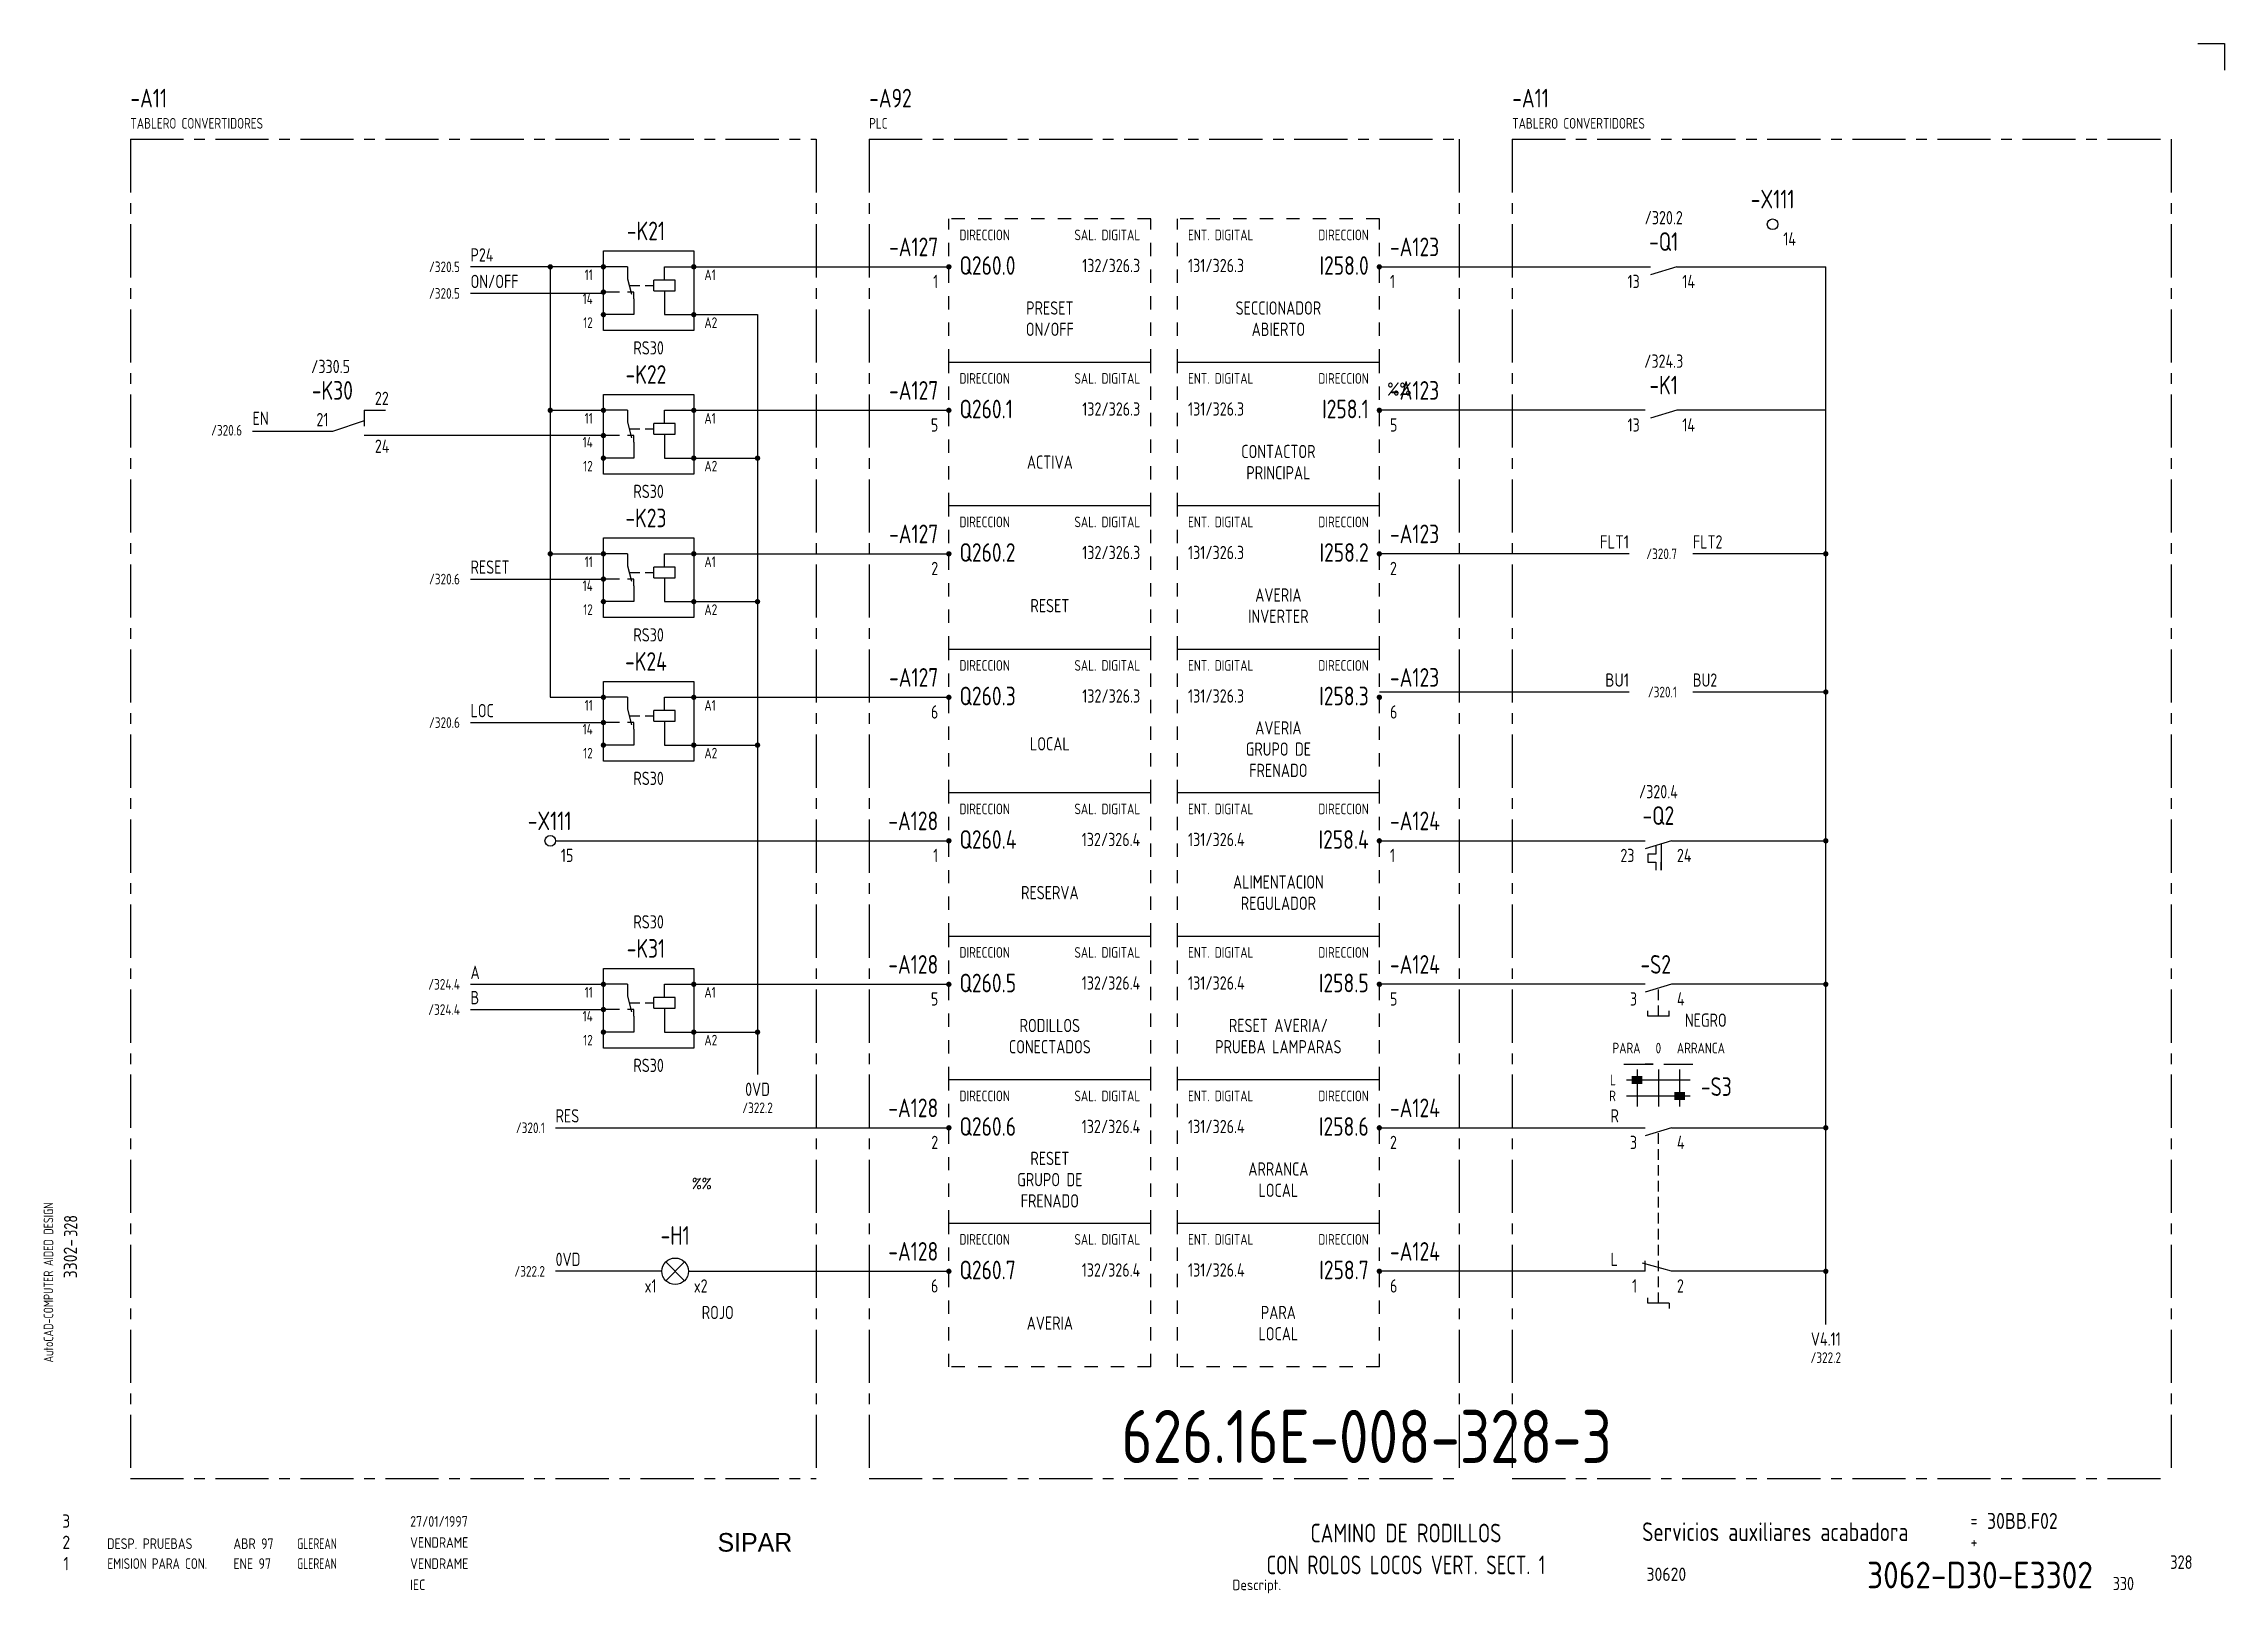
# Model space of a CAD drawing. Extents: x 10 to 420, y 5 to 297.
import ezdxf
from ezdxf.enums import TextEntityAlignment as Align

# ---------------------------------------------------------------- set-up
doc = ezdxf.new("R2010")
doc.units = 0
doc.header["$LTSCALE"] = 8
doc.header["$MEASUREMENT"] = 0
for name, pattern in [('CENTER', [2, 1.25, -0.25, 0.25, -0.25]), ('HIDDEN', [0.375, 0.25, -0.125]), ('HIDDEN1', [0.625, 0.3125, -0.3125])]:
    doc.linetypes.add(name, pattern=pattern)
doc.layers.get('0').update_dxf_attribs({"linetype": 'CONTINUOUS'})
doc.layers.add('3', color=3, linetype='CONTINUOUS')
doc.layers.add('CART', color=7, linetype='CONTINUOUS')
doc.styles.add('DIN', font='DIN', dxfattribs={"width": 0.85})
doc.styles.add('SIMPLEX', font='SIMPLEX', dxfattribs={"width": 0.9})
doc.styles.add('UNIV', font='UNIV')

# ---------------------------------------------------------------- blocks, each defined once
blk = doc.blocks.new('WB-FG100')
at = {"layer": 'CART', "color": 1}
for p, q in [((415, 297), (420, 297)), ((420, 297), (420, 292))]:
    blk.add_line(p, q, dxfattribs=at)
at = {"layer": 'CART', "color": 1, "style": 'DIN', "width": 0.8}
blk.add_text('AutoCAD-COMPUTER AIDED DESIGN', height=1.8, rotation=90, dxfattribs=at).set_placement((11.47, 48.84))
at = {"layer": 'CART', "color": 3, "style": 'DIN', "width": 0.8}
for s, p in [('=', (372.24, 17.91)), ('+', (372.24, 13.87))]:
    blk.add_text(s, height=2.5, dxfattribs=at).set_placement(p)
at = {"layer": 'CART', "color": 7, "style": 'DIN', "width": 0.9}
blk.add_attdef('FILE', text='', height=2.5, rotation=90, dxfattribs=at).set_placement((15.95, 68.38), align=Align.CENTER)
for tag, p in [('MOD-3', (13.92, 19)), ('MOD-2', (13.92, 15)), ('MOD-1', (13.92, 11)), ('NR.COMMESSA', (315, 9))]:
    blk.add_attdef(tag, text='', height=2.5, dxfattribs=at).set_placement(p, align=Align.MIDDLE)
at = {"layer": 'CART', "color": 7, "style": 'DIN'}
for tag, width, p in [('REV-3', 0.9, (21.66, 19)), ('DATA-3', 0.9, (45.37, 19)), ('NOME-3', 0.9, (57.37, 19)), ('REV-2', 0.9, (21.66, 15)), ('DATA-2', 0.9, (45.37, 15)), ('NOME-2', 0.9, (57.37, 15)), ('REV-1', 0.9, (21.66, 11)), ('DATA-1', 0.9, (45.37, 11)), ('NOME-1', 0.7, (57.37, 11))]:
    blk.add_attdef(tag, text='', height=2, dxfattribs=dict(at, width=width)).set_placement(p, align=Align.MIDDLE_LEFT)
at = {"layer": 'CART', "color": 7, "style": 'DIN', "width": 0.9}
for tag, p, height in [('DATA', (78.64, 17.94), 2), ('ESECUTORE', (78.64, 13.97), 2), ('CONTROLLORE', (78.64, 9.99), 2), ('SEGUE', (398.93, 5.65), 2.8), ('NORMA', (78.64, 6.01), 2)]:
    blk.add_attdef(tag, p, '', height=height, dxfattribs=at)
at = {"layer": 'CART', "color": 2, "style": 'DIN', "width": 0.9}
for tag, p in [('TITOLO-1/3', (266.5, 18.23)), ('TITOLO-1/2', (266.5, 15.73)), ('TITOLO-2/3', (266.5, 13.18)), ('TITOLO-2/2', (266.5, 10.68)), ('TITOLO-3/3', (266.5, 8.13))]:
    blk.add_attdef(tag, text='', height=3.5, dxfattribs=at).set_placement(p, align=Align.MIDDLE)
at = {"layer": 'CART', "color": 3, "style": 'DIN', "width": 0.9}
blk.add_attdef('ASSIEME', text='', height=3.5, dxfattribs=at).set_placement((334, 17), align=Align.MIDDLE)
at = {"layer": 'CART', "color": 3, "style": 'DIN', "width": 0.85}
for tag, p in [('=', (375.33, 16.63)), ('+', (375.33, 12.76))]:
    blk.add_attdef(tag, text='', height=3, dxfattribs=at).set_placement(p, align=Align.BOTTOM_LEFT)
at = {"layer": 'CART', "color": 3, "style": 'DIN', "width": 0.9}
blk.add_attdef('FOGLIO', text='', height=2.8, dxfattribs=at).set_placement((414.2, 9.56), align=Align.RIGHT)
at = {"layer": 'CART', "color": 2, "style": 'DIN', "width": 0.9}
blk.add_attdef('DISEGNO', text='', height=5, dxfattribs=at).set_placement((395.27, 6.35), align=Align.RIGHT)
at = {"layer": 'CART', "color": 1, "style": 'DIN', "width": 0.9}
blk.add_attdef('TIPOLOGIA', (233.37, 6), '', height=2, dxfattribs=at)
blk = doc.blocks.new('B5-3')
at = {"linetype": 'Continuous', "const_width": 0.5}
blk.add_lwpolyline([(-0.25, 0, 1), (0.25, 0, 1)], format="xyb", close=True, dxfattribs=at)

msp = doc.modelspace()

# ---------------------------------------------------------------- linework, layer by layer
at = {"color": 3, "linetype": 'CENTER'}
for p, q in [((26, 279), (26, 27)), ((26, 279), (155, 279)), ((155, 279), (155, 27)), ((165, 279), (276, 279)), ((165, 279), (165, 27)), ((276, 279), (276, 27)), ((286, 279), (286, 27)), ((286, 279), (410, 279)), ((410, 279), (410, 27)), ((26, 27), (155, 27)), ((165, 27), (276, 27)), ((286, 27), (410, 27))]:
    msp.add_line(p, q, dxfattribs=at)
at = {"linetype": 'HIDDEN1'}
for p, q in [((218, 264), (180, 264)), ((180, 237), (180, 264)), ((218, 237), (218, 264)), ((223, 237), (223, 264)), ((261, 264), (223, 264)), ((261, 237), (261, 264)), ((180, 210), (180, 237)), ((218, 210), (218, 237)), ((223, 210), (223, 237)), ((261, 210), (261, 237)), ((180, 183), (180, 210)), ((218, 183), (218, 210)), ((223, 183), (223, 210)), ((261, 183), (261, 210)), ((180, 156), (180, 183)), ((218, 156), (218, 183)), ((223, 156), (223, 183)), ((261, 156), (261, 183)), ((180, 129), (180, 156)), ((218, 129), (218, 156)), ((223, 129), (223, 156)), ((261, 129), (261, 156)), ((180, 102), (180, 129)), ((218, 102), (218, 129)), ((223, 102), (223, 129)), ((261, 102), (261, 129)), ((180, 75), (180, 102)), ((218, 75), (218, 102)), ((223, 75), (223, 102)), ((261, 75), (261, 102)), ((180, 48), (180, 75)), ((218, 48), (218, 75)), ((223, 48), (223, 75)), ((261, 48), (261, 75)), ((218, 48), (180, 48)), ((261, 48), (223, 48))]:
    msp.add_line(p, q, dxfattribs=at)
for p, q in [((115, 255), (90, 255)), ((105, 255), (105, 174)), ((119.5, 255), (115, 255)), ((119.5, 255), (119.5, 252.75)), ((126.5, 255), (132, 255)), ((132, 255), (180, 255)), ((317, 255), (312, 253.5)), ((345, 56), (345, 255)), ((119.5, 252.75), (120.28, 249.85)), ((115, 250), (90, 250)), ((120.75, 250.25), (119.5, 250.25)), ((120.75, 249), (120.75, 250.25)), ((120.75, 249), (120.75, 246)), ((126.5, 249), (126.5, 246)), ((120.75, 246), (115, 246)), ((126.5, 246), (132, 246)), ((132, 246), (144, 246)), ((144, 246), (144, 192)), ((218, 237), (180, 237)), ((70, 226), (64, 224)), ((70, 228), (70, 225)), ((70, 228), (74, 228)), ((105, 228), (115, 228)), ((119.5, 228), (115, 228)), ((119.5, 228), (119.5, 225.75)), ((119.5, 225.75), (120.28, 222.85)), ((126.5, 228), (132, 228)), ((132, 228), (180, 228)), ((311, 228), (261, 228)), ((317, 228), (312, 226.5)), ((345, 228), (317, 228)), ((115, 223.25), (70, 223.25)), ((120.75, 223.25), (119.5, 223.25)), ((120.75, 222), (120.75, 223.25)), ((120.75, 222), (120.75, 219)), ((126.5, 222), (126.5, 219)), ((120.75, 219), (115, 219)), ((126.5, 219), (132, 219)), ((132, 219), (144, 219)), ((144, 219), (144, 103)), ((218, 210), (180, 210)), ((105, 201), (115, 201)), ((119.5, 201), (115, 201)), ((119.5, 201), (119.5, 198.75)), ((119.5, 198.75), (120.28, 195.85)), ((126.5, 201), (132, 201)), ((132, 201), (180, 201)), ((308, 201), (261, 201)), ((345, 201), (320, 201)), ((90, 196.25), (115, 196.25)), ((120.75, 196.25), (119.5, 196.25)), ((120.75, 195), (120.75, 196.25)), ((120.75, 195), (120.75, 192)), ((126.5, 195), (126.5, 192)), ((120.75, 192), (115, 192)), ((126.5, 192), (132, 192)), ((132, 192), (144, 192)), ((218, 183), (180, 183)), ((105, 174), (115, 174)), ((119.5, 174), (115, 174)), ((119.5, 174), (119.5, 171.75)), ((126.5, 174), (132, 174)), ((132, 174), (180, 174)), ((308, 175), (261, 175)), ((345, 175), (320, 175)), ((90, 169.25), (115, 169.25)), ((119.5, 171.75), (120.28, 168.85)), ((120.75, 169.25), (119.5, 169.25)), ((120.75, 168), (120.75, 169.25)), ((120.75, 165), (115, 165)), ((120.75, 168), (120.75, 165)), ((126.5, 168), (126.5, 165)), ((126.5, 165), (132, 165)), ((132, 165), (144, 165)), ((218, 156), (180, 156)), ((106, 147), (180, 147)), ((261, 147), (311, 147)), ((316, 147), (311, 145.5)), ((311.5, 144.5), (311.5, 143)), ((313, 144.5), (311.5, 144.5)), ((313, 146.1), (313, 144.5)), ((314, 146.4), (314, 141.5)), ((316, 147), (345, 147)), ((311.5, 143), (313, 143)), ((313, 143), (313, 141.5)), ((218, 129), (180, 129)), ((90, 120), (115, 120)), ((119.5, 120), (115, 120)), ((119.5, 120), (119.5, 117.75)), ((126.5, 120), (132, 120)), ((311, 120), (261, 120)), ((316, 120), (311, 118.5)), ((345, 120), (316, 120)), ((90, 115.25), (115, 115.25)), ((119.5, 117.75), (120.28, 114.85)), ((120.75, 115.25), (119.5, 115.25)), ((120.75, 114), (120.75, 115.25)), ((315.5, 114), (315.5, 115)), ((120.75, 111), (115, 111)), ((120.75, 114), (120.75, 111)), ((126.5, 114), (126.5, 111)), ((126.5, 111), (132, 111)), ((132, 111), (144, 111)), ((307, 105), (312.5, 105)), ((309.5, 104), (309.5, 97)), ((313.5, 104), (313.5, 97)), ((314.5, 105), (320, 105)), ((317.5, 104), (317.5, 97)), ((218, 102), (180, 102)), ((307.5, 102), (319.5, 102)), ((307.5, 99), (319.5, 99)), ((106, 93), (180, 93)), ((261, 93), (311, 93)), ((316, 93), (311, 91.5)), ((316, 93), (345, 93)), ((218, 75), (180, 75)), ((126, 66), (106, 66)), ((131, 66), (180, 66)), ((311, 66), (261, 66)), ((316, 66), (310.5, 67.5)), ((311, 66), (311, 68)), ((345, 66), (316, 66))]:
    msp.add_line(p, q)
at = {"color": 3}
for p, q in [((115, 258), (132, 258)), ((115, 243), (115, 258)), ((132, 258), (132, 243)), ((132, 243), (115, 243)), ((115, 216), (115, 231)), ((115, 231), (132, 231)), ((132, 231), (132, 216)), ((132, 216), (115, 216)), ((115, 189), (115, 204)), ((115, 204), (132, 204)), ((132, 204), (132, 189)), ((132, 189), (115, 189)), ((115, 162), (115, 177)), ((115, 177), (132, 177)), ((132, 177), (132, 162)), ((132, 162), (115, 162)), ((115, 123), (132, 123)), ((115, 108), (115, 123)), ((132, 123), (132, 108)), ((132, 108), (115, 108))]:
    msp.add_line(p, q, dxfattribs=at)
at = {"linetype": 'Continuous'}
for p, q in [((126.5, 252.5), (126.5, 255)), ((128.5, 252.5), (124.5, 252.5)), ((124.5, 250.5), (124.5, 252.5)), ((124.5, 250.5), (128.5, 250.5)), ((126.5, 250.5), (126.5, 249)), ((128.5, 250.5), (128.5, 252.5)), ((118, 250.25), (115.5, 250.25)), ((261, 237), (223, 237)), ((126.5, 225.5), (126.5, 228)), ((64, 224), (49, 224)), ((118, 223.25), (115.5, 223.25)), ((128.5, 225.5), (124.5, 225.5)), ((124.5, 223.5), (124.5, 225.5)), ((124.5, 223.5), (128.5, 223.5)), ((126.5, 223.5), (126.5, 222)), ((128.5, 223.5), (128.5, 225.5)), ((261, 210), (223, 210)), ((128.5, 198.5), (124.5, 198.5)), ((124.5, 196.5), (124.5, 198.5)), ((126.5, 198.5), (126.5, 201)), ((128.5, 196.5), (128.5, 198.5)), ((118, 196.25), (115.5, 196.25)), ((124.5, 196.5), (128.5, 196.5)), ((126.5, 196.5), (126.5, 195)), ((261, 183), (223, 183)), ((126.5, 171.5), (126.5, 174)), ((118, 169.25), (115.5, 169.25)), ((128.5, 171.5), (124.5, 171.5)), ((124.5, 169.5), (124.5, 171.5)), ((124.5, 169.5), (128.5, 169.5)), ((126.5, 169.5), (126.5, 168)), ((128.5, 169.5), (128.5, 171.5)), ((261, 156), (223, 156)), ((261, 129), (223, 129)), ((126.5, 117.5), (126.5, 120)), ((132, 120), (180, 120)), ((118, 115.25), (115.5, 115.25)), ((128.5, 117.5), (124.5, 117.5)), ((124.5, 115.5), (124.5, 117.5)), ((124.5, 115.5), (128.5, 115.5)), ((126.5, 115.5), (126.5, 114)), ((128.5, 115.5), (128.5, 117.5)), ((311.5, 114), (311.5, 115)), ((315.5, 114), (311.5, 114)), ((261, 102), (223, 102)), ((261, 75), (223, 75)), ((126.73, 64.23), (130.27, 67.77)), ((130.27, 64.23), (126.73, 67.77)), ((311.5, 60), (311.5, 61)), ((315.5, 60), (311.5, 60)), ((315.5, 60), (315.5, 59))]:
    msp.add_line(p, q, dxfattribs=at)
at = {"color": 7}
for p, q in [((261, 255), (312, 255)), ((317, 255), (345, 255))]:
    msp.add_line(p, q, dxfattribs=at)
at = {"linetype": 'HIDDEN'}
for p, q in [((119.83, 251.5), (124.5, 251.5)), ((119.83, 224.5), (124.5, 224.5)), ((119.83, 197.5), (124.5, 197.5)), ((119.83, 170.5), (124.5, 170.5)), ((313.5, 114), (313.5, 119.25)), ((119.83, 116.5), (124.5, 116.5)), ((313.5, 60), (313.5, 92.25))]:
    msp.add_line(p, q, dxfattribs=at)
at = {"linetype": 'Continuous', "const_width": 0.5}
for points in [[(104.75, 255, 1), (105.25, 255, 1)], [(114.75, 255, 1), (115.25, 255, 1)], [(131.75, 255, 1), (132.25, 255, 1)], [(114.75, 250.25, 1), (115.25, 250.25, 1)], [(114.75, 246, 1), (115.25, 246, 1)], [(131.75, 246, 1), (132.25, 246, 1)], [(114.75, 228, 1), (115.25, 228, 1)], [(131.75, 228, 1), (132.25, 228, 1)], [(114.75, 223.25, 1), (115.25, 223.25, 1)], [(114.75, 219, 1), (115.25, 219, 1)], [(131.75, 219, 1), (132.25, 219, 1)], [(114.75, 201, 1), (115.25, 201, 1)], [(131.75, 201, 1), (132.25, 201, 1)], [(114.75, 196.25, 1), (115.25, 196.25, 1)], [(114.75, 192, 1), (115.25, 192, 1)], [(131.75, 192, 1), (132.25, 192, 1)], [(114.75, 174, 1), (115.25, 174, 1)], [(131.75, 174, 1), (132.25, 174, 1)], [(114.75, 169.25, 1), (115.25, 169.25, 1)], [(114.75, 165, 1), (115.25, 165, 1)], [(131.75, 165, 1), (132.25, 165, 1)], [(114.75, 120, 1), (115.25, 120, 1)], [(131.75, 120, 1), (132.25, 120, 1)], [(114.75, 115.25, 1), (115.25, 115.25, 1)], [(114.75, 111, 1), (115.25, 111, 1)], [(131.75, 111, 1), (132.25, 111, 1)], [(344.75, 93, 1), (345.25, 93, 1)]]:
    msp.add_lwpolyline(points, format="xyb", close=True, dxfattribs=at)
at = {"const_width": 0.5}
for points in [[(104.75, 228, 1), (105.25, 228, 1)], [(143.75, 219, 1), (144.25, 219, 1)], [(104.75, 201, 1), (105.25, 201, 1)], [(344.75, 201, 1), (345.25, 201, 1)], [(143.75, 192, 1), (144.25, 192, 1)], [(344.75, 175, 1), (345.25, 175, 1)], [(143.75, 165, 1), (144.25, 165, 1)], [(344.75, 147, 1), (345.25, 147, 1)], [(344.75, 120, 1), (345.25, 120, 1)], [(143.75, 111, 1), (144.25, 111, 1)], [(344.75, 66, 1), (345.25, 66, 1)]]:
    msp.add_lwpolyline(points, format="xyb", close=True, dxfattribs=at)
for points in [[(314, 141.5), (314, 143)], [(312.5, 105), (311, 105)], [(314.5, 105), (316, 105)]]:
    msp.add_lwpolyline(points)
at = {"const_width": 1.5}
for points in [[(308.5, 102), (310.5, 102)], [(316.5, 99), (318.5, 99)]]:
    msp.add_lwpolyline(points, dxfattribs=at)
for centre, radius in [((335, 263), 1), ((105, 147), 1), ((128.5, 66), 2.5)]:
    msp.add_circle(centre, radius)

# ---------------------------------------------------------------- block references
for p in [(180, 255), (261, 255), (180, 228), (261, 228), (180, 201), (261, 201), (180, 174), (261, 174), (180, 147), (261, 147), (180, 120), (261, 120), (180, 93), (261, 93), (180, 66), (261, 66)]:
    msp.add_blockref('B5-3', p)
at = {"layer": 'CART'}
ref = msp.add_blockref('WB-FG100', (0, 0), dxfattribs=at)
ref.add_attrib('TIPOLOGIA', 'Descript.', (233.37, 6), dxfattribs={"color": 1, "height": 2, "style": 'DIN', "width": 0.9})
ref.add_attrib('ASSIEME', 'Servicios auxiliares acabadora', dxfattribs={"color": 3, "height": 3.5, "style": 'DIN', "width": 0.8}).set_placement((335.5, 17), align=Align.MIDDLE)
ref.add_attrib('=', '30BB.F02', dxfattribs={"color": 3, "height": 3, "style": 'DIN', "width": 0.85}).set_placement((375.33, 16.63), align=Align.BOTTOM_LEFT)
ref.add_attrib('NR.COMMESSA', '30620', dxfattribs={"color": 7, "height": 2.5, "style": 'DIN', "width": 0.9}).set_placement((315, 9), align=Align.MIDDLE)
ref.add_attrib('DISEGNO', '3062-D30-E3302', dxfattribs={"color": 2, "height": 5, "style": 'DIN', "width": 0.9}).set_placement((395.27, 6.35), align=Align.RIGHT)
ref.add_attrib('DATA', '27/01/1997', (78.64, 17.94), dxfattribs={"color": 7, "height": 2, "style": 'DIN', "width": 0.85})
ref.add_attrib('ESECUTORE', 'VENDRAME', (78.64, 13.97), dxfattribs={"color": 7, "height": 2, "style": 'DIN', "width": 0.85})
ref.add_attrib('CONTROLLORE', 'VENDRAME', (78.64, 9.99), dxfattribs={"color": 7, "height": 2, "style": 'DIN', "width": 0.85})
ref.add_attrib('NORMA', 'IEC', (78.64, 6.01), dxfattribs={"color": 7, "height": 2, "style": 'DIN', "width": 0.85})
ref.add_attrib('MOD-1', '1', dxfattribs={"color": 7, "height": 2.5, "style": 'DIN', "width": 0.9}).set_placement((13.92, 11), align=Align.MIDDLE)
ref.add_attrib('REV-1', 'EMISION PARA CON.', dxfattribs={"color": 7, "height": 2, "style": 'DIN', "width": 0.8}).set_placement((21.66, 11), align=Align.MIDDLE_LEFT)
ref.add_attrib('DATA-1', 'ENE 97', dxfattribs={"color": 7, "height": 2, "style": 'DIN', "width": 0.85}).set_placement((45.37, 11), align=Align.MIDDLE_LEFT)
ref.add_attrib('NOME-1', 'GLEREAN', dxfattribs={"color": 7, "height": 2, "style": 'DIN', "width": 0.7}).set_placement((57.37, 11), align=Align.MIDDLE_LEFT)
ref.add_attrib('MOD-2', '2', dxfattribs={"color": 7, "height": 2.5, "style": 'DIN', "width": 0.9}).set_placement((13.92, 15), align=Align.MIDDLE)
ref.add_attrib('MOD-3', '3', dxfattribs={"color": 7, "height": 2.5, "style": 'DIN', "width": 0.9}).set_placement((13.92, 19), align=Align.MIDDLE)
ref.add_attrib('FILE', '3302-', dxfattribs={"color": 7, "height": 2.5, "rotation": 90, "style": 'DIN', "width": 0.9}).set_placement((15.95, 68.38), align=Align.CENTER)

# ---------------------------------------------------------------- texts
at = {"color": 3, "style": 'DIN', "width": 0.8}
for s, p in [('-A11', (26, 285)), ('-A92', (165, 285)), ('-A11', (286, 285)), ('-A123', (263, 257)), ('Q260.0', (182, 253.5)), ('Q260.1', (182, 226.5)), ('-A123', (263, 230)), ('-A123', (263, 203)), ('Q260.2', (182, 199.5)), ('-A123', (263, 176)), ('Q260.3', (182, 172.5)), ('-A124', (263, 149)), ('Q260.4', (182, 145.5)), ('-A124', (263, 122)), ('Q260.5', (182, 118.5)), ('-A124', (263, 95)), ('Q260.6', (182, 91.5)), ('-A124', (263, 68)), ('Q260.7', (182, 64.5))]:
    msp.add_text(s, height=3.5, dxfattribs=at).set_placement(p)
at = {"style": 'DIN'}
for s, height, width, p in [('TABLERO CONVERTIDORES', 2, 0.8, (26, 281)), ('PLC', 2, 0.8, (165, 281)), ('TABLERO CONVERTIDORES', 2, 0.8, (286, 281)), ('14', 2.5, 0.8, (337, 259)), ('P24', 2.5, 0.8, (90, 256)), ('131/326.3', 2.5, 0.8, (225, 254)), ('ON/OFF', 2.5, 0.8, (90, 251)), ('1', 2.5, 0.8, (263, 251)), ('14', 2.5, 0.8, (318, 251)), ('/330.5', 2.5, 0.8, (60, 235)), ('22', 2.5, 0.8, (72, 229)), ('%%', 2.5, 0.85, (262.5, 230.75)), ('EN', 2.5, 0.8, (49, 225.25)), ('21', 2.5, 0.8, (61, 225)), ('131/326.3', 2.5, 0.8, (225, 227)), ('5', 2.5, 0.8, (263, 224)), ('14', 2.5, 0.8, (318, 224)), ('24', 2.5, 0.8, (72, 220)), ('131/326.3', 2.5, 0.8, (225, 200)), ('FLT2', 2.5, 0.8, (320, 202)), ('RESET', 2.5, 0.8, (90, 197.25)), ('2', 2.5, 0.8, (263, 197)), ('BU2', 2.5, 0.8, (320, 176)), ('LOC', 2.5, 0.8, (90, 170.25)), ('131/326.3', 2.5, 0.8, (225, 173)), ('6', 2.5, 0.8, (263, 170)), ('131/326.4', 2.5, 0.8, (225, 146)), ('15', 2.5, 0.8, (107, 143)), ('1', 2.5, 0.8, (263, 143)), ('24', 2.5, 0.8, (317, 143)), ('A', 2.5, 0.8, (90, 121)), ('131/326.4', 2.5, 0.8, (225, 119)), ('B', 2.5, 0.8, (90, 116.25)), ('5', 2.5, 0.8, (263, 116)), ('RES', 2.5, 0.8, (106, 94)), ('131/326.4', 2.5, 0.8, (225, 92)), ('2', 2.5, 0.8, (263, 89)), ('0VD', 2.5, 0.8, (106, 67)), ('131/326.4', 2.5, 0.8, (225, 65)), ('6', 2.5, 0.8, (263, 62)), ('330', 2.5, 0.8, (399, 6))]:
    msp.add_text(s, height=height, dxfattribs=dict(at, width=width)).set_placement(p)
at = {"color": 3, "style": 'DIN'}
for s, width, p in [('-X111', 0.8, (335, 266)), ('-K21', 0.8, (123, 260)), ('-Q1', 0.8, (314.5, 258)), ('-K22', 0.8, (123, 233)), ('-K1', 0.8, (314.5, 231)), ('-K30', 0.8, (64, 230)), ('-K23', 0.8, (123, 206)), ('-K24', 0.8, (123, 179)), ('-Q2', 0.8, (313.5, 150)), ('-K31', 0.8, (123, 125)), ('-S2', 0.8, (313, 122)), ('-H1', 0.8, (128.5, 71)), ('CAMINO DE RODILLOS', 0.8, (266, 15)), ('CON ROLOS LOCOS VERT. SECT. 1', 0.75, (266, 9))]:
    msp.add_text(s, height=3.5, dxfattribs=dict(at, width=width)).set_placement(p, align=Align.CENTER)
at = {"style": 'DIN', "width": 0.8}
for s, height, p in [('/320.2', 2.5, (314.5, 263)), ('PRESET', 2.5, (199, 246)), ('SECCIONADOR', 2.5, (242, 246)), ('ON/OFF', 2.5, (199, 242)), ('ABIERTO', 2.5, (242, 242)), ('RS30', 2.5, (123.5, 238.5)), ('/324.3', 2.5, (314.5, 236)), ('ACTIVA', 2.5, (199, 217)), ('CONTACTOR', 2.5, (242, 219)), ('PRINCIPAL', 2.5, (242, 215)), ('RS30', 2.5, (123.5, 211.5)), ('AVERIA', 2.5, (242, 192)), ('RESET', 2.5, (199, 190)), ('INVERTER', 2.5, (242, 188)), ('RS30', 2.5, (123.5, 184.5)), ('AVERIA', 2.5, (242, 167)), ('LOCAL', 2.5, (199, 164)), ('GRUPO DE', 2.5, (242, 163)), ('FRENADO', 2.5, (242, 159)), ('RS30', 2.5, (123.5, 157.5)), ('/320.4', 2.5, (313.5, 155)), ('ALIMENTACION', 2.5, (242, 138)), ('RESERVA', 2.5, (199, 136)), ('REGULADOR', 2.5, (242, 134)), ('RS30', 2.5, (123.5, 130.5)), ('RODILLOS', 2.5, (199, 111)), ('RESET AVERIA/', 2.5, (242, 111)), ('CONECTADOS', 2.5, (199, 107)), ('PRUEBA LAMPARAS', 2.5, (242, 107)), ('RS30', 2.5, (123.5, 103.5)), ('0VD', 2.5, (144, 99)), ('/322.2', 2, (144, 95.76)), ('RESET', 2.5, (199, 86)), ('ARRANCA', 2.5, (242, 84)), ('GRUPO DE', 2.5, (199, 82)), ('LOCAL', 2.5, (242, 80)), ('FRENADO', 2.5, (199, 78)), ('AVERIA', 2.5, (199, 55)), ('PARA', 2.5, (242, 57)), ('LOCAL', 2.5, (242, 53)), ('V4.11', 2.5, (345, 52)), ('/322.2', 2, (345, 48.76))]:
    msp.add_text(s, height=height, dxfattribs=at).set_placement(p, align=Align.CENTER)
at = {"color": 3, "style": 'DIN', "width": 0.8}
for s, height, p in [('-A127', 3.5, (178, 257)), ('I258.0', 3.5, (259, 253.5)), ('-A127', 3.5, (178, 230)), ('I258.1', 3.5, (259, 226.5)), ('-A127', 3.5, (178, 203)), ('I258.2', 3.5, (259, 199.5)), ('-A127', 3.5, (178, 176)), ('I258.3', 3.5, (259, 172.5)), ('-X111', 3.5, (109, 149)), ('-A128', 3.5, (178, 149)), ('I258.4', 3.5, (259, 145.5)), ('-A128', 3.5, (178, 122)), ('I258.5', 3.5, (259, 118.5)), ('-A128', 3.5, (178, 95)), ('I258.6', 3.5, (259, 91.5)), ('-A128', 3.5, (178, 68)), ('I258.7', 3.5, (259, 64.5)), ('328', 2.56, (414, 10))]:
    msp.add_text(s, height=height, dxfattribs=at).set_placement(p, align=Align.RIGHT)
at = {"color": 1, "style": 'DIN', "width": 0.8}
for s, height, p in [('DIRECCION', 2, (182, 260)), ('ENT. DIGITAL', 2, (225, 260)), ('A1', 2, (134, 252.5)), ('A2', 2, (134, 243.5)), ('DIRECCION', 2, (182, 233)), ('ENT. DIGITAL', 2, (225, 233)), ('A1', 2, (134, 225.5)), ('A2', 2, (134, 216.5)), ('DIRECCION', 2, (182, 206)), ('ENT. DIGITAL', 2, (225, 206)), ('A1', 2, (134, 198.5)), ('A2', 2, (134, 189.5)), ('DIRECCION', 2, (182, 179)), ('ENT. DIGITAL', 2, (225, 179)), ('A1', 2, (134, 171.5)), ('A2', 2, (134, 162.5)), ('DIRECCION', 2, (182, 152)), ('ENT. DIGITAL', 2, (225, 152)), ('DIRECCION', 2, (182, 125)), ('ENT. DIGITAL', 2, (225, 125)), ('A1', 2, (134, 117.5)), ('4', 2.5, (317, 116)), ('NEGRO', 2.5, (318.5, 112)), ('A2', 2, (134, 108.5)), ('DIRECCION', 2, (182, 98)), ('ENT. DIGITAL', 2, (225, 98)), ('R', 2.5, (304.5, 94)), ('4', 2.5, (317, 89)), ('DIRECCION', 2, (182, 71)), ('ENT. DIGITAL', 2, (225, 71)), ('L', 2.5, (304.5, 67)), ('x2', 2.5, (132, 62)), ('2', 2.5, (317, 62)), ('ROJO', 2.5, (133.5, 57))]:
    msp.add_text(s, height=height, dxfattribs=at).set_placement(p)
for s, height, p in [('SAL. DIGITAL', 2, (216, 260)), ('DIRECCION', 2, (259, 260)), ('11', 2, (113, 252.5)), ('14', 2, (113, 248)), ('12', 2, (113, 243.5)), ('SAL. DIGITAL', 2, (216, 233)), ('DIRECCION', 2, (259, 233)), ('11', 2, (113, 225.5)), ('14', 2, (113, 221)), ('12', 2, (113, 216.5)), ('SAL. DIGITAL', 2, (216, 206)), ('DIRECCION', 2, (259, 206)), ('11', 2, (113, 198.5)), ('14', 2, (113, 194)), ('12', 2, (113, 189.5)), ('SAL. DIGITAL', 2, (216, 179)), ('DIRECCION', 2, (259, 179)), ('11', 2, (113, 171.5)), ('14', 2, (113, 167)), ('12', 2, (113, 162.5)), ('SAL. DIGITAL', 2, (216, 152)), ('DIRECCION', 2, (259, 152)), ('SAL. DIGITAL', 2, (216, 125)), ('DIRECCION', 2, (259, 125)), ('11', 2, (113, 117.5)), ('14', 2, (113, 113)), ('3', 2.5, (309.5, 116)), ('12', 2, (113, 108.5)), ('L', 2, (305.5, 101)), ('SAL. DIGITAL', 2, (216, 98)), ('DIRECCION', 2, (259, 98)), ('R', 2, (305.5, 98)), ('3', 2.5, (309.5, 89)), ('SAL. DIGITAL', 2, (216, 71)), ('DIRECCION', 2, (259, 71)), ('x1', 2.5, (125, 62)), ('1', 2.5, (309.5, 62))]:
    msp.add_text(s, height=height, dxfattribs=at).set_placement(p, align=Align.RIGHT)
at = {"style": 'DIN', "width": 0.8}
for s, height, p in [('/320.5', 2, (88, 254)), ('132/326.3', 2.5, (216, 254)), ('/320.5', 2, (88, 249)), ('1', 2.5, (178, 251)), ('13', 2.5, (310, 251)), ('5', 2.5, (178, 224)), ('132/326.3', 2.5, (216, 227)), ('13', 2.5, (310, 224)), ('/320.6', 2, (47, 223.25)), ('132/326.3', 2.5, (216, 200)), ('/320.7', 2, (317, 200)), ('/320.6', 2, (88, 195.25)), ('2', 2.5, (178, 197)), ('6', 2.5, (178, 170)), ('132/326.3', 2.5, (216, 173)), ('/320.1', 2, (317, 174)), ('/320.6', 2, (88, 168.25)), ('132/326.4', 2.5, (216, 146)), ('1', 2.5, (178, 143)), ('23', 2.5, (309, 143)), ('/324.4', 2, (88, 119)), ('132/326.4', 2.5, (216, 119)), ('/324.4', 2, (88, 114.25)), ('5', 2.5, (178, 116)), ('132/326.4', 2.5, (216, 92)), ('/320.1', 2, (104, 92)), ('2', 2.5, (178, 89)), ('/322.2', 2, (104, 65)), ('132/326.4', 2.5, (216, 65)), ('6', 2.5, (178, 62))]:
    msp.add_text(s, height=height, dxfattribs=at).set_placement(p, align=Align.RIGHT)
at = {"linetype": 'Continuous', "style": 'DIN', "width": 0.85}
for s, p in [('FLT1', (308, 202)), ('BU1', (308, 176))]:
    msp.add_text(s, height=2.5, dxfattribs=at).set_placement(p, align=Align.RIGHT)
at = {"color": 1, "style": 'DIN', "width": 0.8}
for s, p in [('PARA', (307.5, 107)), ('0', (313.5, 107)), ('ARRANCA', (321.5, 107))]:
    msp.add_text(s, height=2, dxfattribs=at).set_placement(p, align=Align.CENTER)
at = {"color": 7, "linetype": 'Continuous', "style": 'SIMPLEX', "width": 0.9}
msp.add_text('%%', height=2, dxfattribs=at).set_placement((133.5, 82.5), align=Align.MIDDLE)
at = {"style": 'DIN', "width": 0.8}
msp.add_text('328', height=2.5, rotation=90, dxfattribs=at).set_placement((16, 72.5))
at = {"linetype": 'Continuous', "style": 'DIN'}
for s, width, p in [('DESP. PRUEBAS', 0.85, (21.62, 13.75)), ('ABR 97', 0.85, (45.38, 13.75)), ('GLEREAN', 0.7, (57.38, 13.75))]:
    msp.add_text(s, height=2, dxfattribs=dict(at, width=width)).set_placement(p)
at = {"color": 2, "insert": (212.47, 39.92), "char_height": 10, "width": 111.0411, "attachment_point": 1, "style": 'DIN'}
msp.add_mtext('626.16E-008-328-3', dxfattribs=at)
at = {"layer": '3', "style": 'DIN', "width": 0.8}
msp.add_text('-S3', height=3.5, dxfattribs=at).set_placement((321.5, 99))
at = {"layer": 'CART', "color": 2, "linetype": 'Continuous', "style": 'UNIV'}
msp.add_text('SIPAR', height=3.5, dxfattribs=at).set_placement((143.5, 13.25), align=Align.CENTER)

doc.saveas('drawing.dxf')
